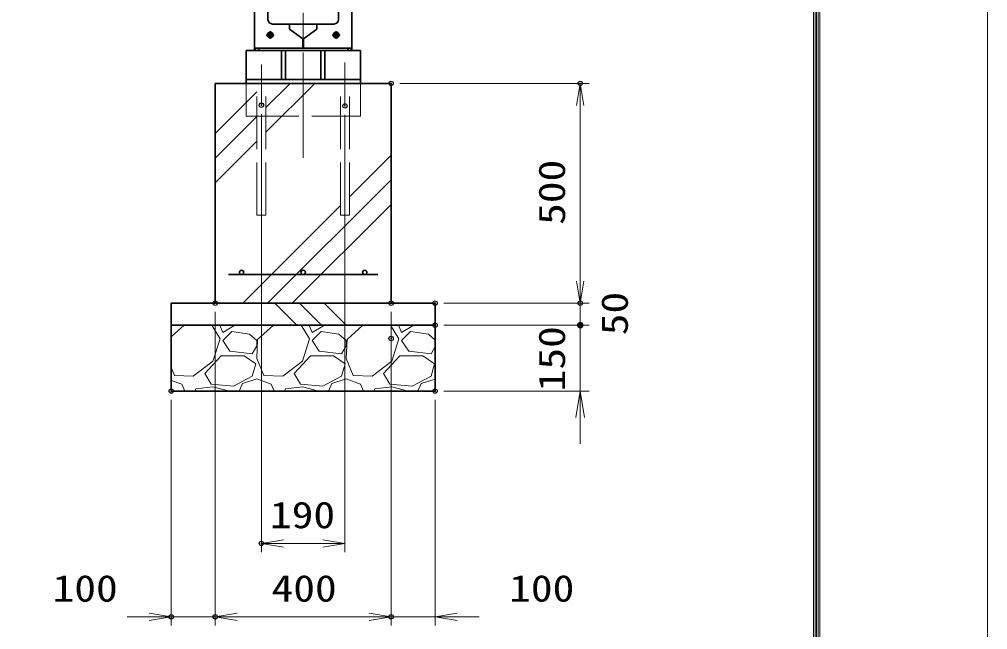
# Model space of a CAD drawing. Units: millimetres at full size, sheet at 1:20. Extents: x -5940 to 5940, y -4200 to 4200.
# Drawn here: x 3738 to 5940, y -2347 to -959 of the extents above; entities that cross this region are included whole.
import ezdxf
from ezdxf.enums import TextEntityAlignment as Align

# ---------------------------------------------------------------- set-up
doc = ezdxf.new("R2010")
doc.units = ezdxf.units.MM
doc.header["$LTSCALE"] = 20
doc.header["$PDMODE"] = 32
doc.header["$PDSIZE"] = 10
doc.linetypes.add('DASHED', pattern=[7.5, 6, -1.5])
doc.linetypes.add('USER1', pattern=[18, 12, -1.5, 3, -1.5])
for name, color, linetype, lineweight in [('0-0_D-TTL', 7, 'Continuous', 18), ('0-1_軸線', 200, 'USER1', 15), ('0-2_寸法線', 4, 'Continuous', 18), ('0-3_0', 7, 'Continuous', 18), ('0-5_外形線', 7, 'Continuous', 35), ('0-6_隠れ線', 140, 'DASHED', 18), ('0-7_細線', 2, 'Continuous', 35), ('0-9_AM_0N', 7, 'Continuous', 50), ('0-C_ハッチング', 253, 'Continuous', 13)]:
    doc.layers.add(name, color=color, linetype=linetype, lineweight=lineweight)
doc.layers.add('0-4_Defpoints', color=7, linetype='Continuous')
doc.styles.add('ＭＳ ゴシック', font='')
doc.styles.get('ＭＳ ゴシック').set_extended_font_data('MS Gothic')

# ---------------------------------------------------------------- blocks, each defined once
blk = doc.blocks.new('_Open')
at = {"layer": '0-3_0'}
blk.add_line((-20, 3.333), (0, 0), dxfattribs=at)
blk.add_lwpolyline([(-20, -3.333), (0, 0), (-20, 0)], dxfattribs=at)
blk = doc.blocks.new('_DOTSMALL')
at = {"layer": '0-3_0'}
for points in [[(0, 0), (-2.5, 0), (-2.48, 0.313)], [(0, 0), (-2.48, -0.313), (-2.5, 0)], [(0, 0), (-2.48, 0.313), (-2.421, 0.622)], [(0, 0), (-2.421, -0.622), (-2.48, -0.313)], [(0, 0), (-2.421, 0.622), (-2.324, 0.92)], [(0, 0), (-2.324, -0.92), (-2.421, -0.622)], [(0, 0), (-2.324, 0.92), (-2.191, 1.204)], [(0, 0), (-2.191, -1.204), (-2.324, -0.92)], [(0, 0), (-2.191, 1.204), (-2.023, 1.469)], [(0, 0), (-2.023, -1.469), (-2.191, -1.204)], [(0, 0), (-2.023, 1.469), (-1.822, 1.711)], [(0, 0), (-1.822, -1.711), (-2.023, -1.469)], [(0, 0), (-1.822, 1.711), (-1.594, 1.926)], [(0, 0), (-1.594, -1.926), (-1.822, -1.711)], [(0, 0), (-1.594, 1.926), (-1.34, 2.111)], [(0, 0), (-1.34, -2.111), (-1.594, -1.926)], [(0, 0), (-1.34, 2.111), (-1.064, 2.262)], [(0, 0), (-1.064, -2.262), (-1.34, -2.111)], [(0, 0), (-1.064, 2.262), (-0.773, 2.378)], [(0, 0), (-0.773, -2.378), (-1.064, -2.262)], [(0, 0), (-0.773, 2.378), (-0.468, 2.456)], [(0, 0), (-0.468, -2.456), (-0.773, -2.378)], [(0, 0), (-0.468, 2.456), (-0.157, 2.495)], [(0, 0), (-0.157, -2.495), (-0.468, -2.456)], [(0, 0), (-0.157, 2.495), (0.157, 2.495)], [(0, 0), (0.157, -2.495), (-0.157, -2.495)], [(0, 0), (0.157, 2.495), (0.468, 2.456)], [(0, 0), (0.468, 2.456), (0.773, 2.378)], [(0, 0), (0.773, 2.378), (1.064, 2.262)], [(0, 0), (1.064, 2.262), (1.34, 2.111)], [(0, 0), (1.34, 2.111), (1.594, 1.926)], [(0, 0), (1.594, 1.926), (1.822, 1.711)], [(0, 0), (1.822, 1.711), (2.023, 1.469)], [(0, 0), (2.023, 1.469), (2.191, 1.204)], [(0, 0), (2.191, 1.204), (2.324, 0.92)], [(0, 0), (2.324, 0.92), (2.421, 0.622)], [(0, 0), (2.421, 0.622), (2.48, 0.313)], [(0, 0), (2.48, 0.313), (2.5, 0)], [(0, 0), (0.468, -2.456), (0.157, -2.495)], [(0, 0), (0.773, -2.378), (0.468, -2.456)], [(0, 0), (1.064, -2.262), (0.773, -2.378)], [(0, 0), (1.34, -2.111), (1.064, -2.262)], [(0, 0), (1.594, -1.926), (1.34, -2.111)], [(0, 0), (1.822, -1.711), (1.594, -1.926)], [(0, 0), (2.023, -1.469), (1.822, -1.711)], [(0, 0), (2.191, -1.204), (2.023, -1.469)], [(0, 0), (2.324, -0.92), (2.191, -1.204)], [(0, 0), (2.421, -0.622), (2.324, -0.92)], [(0, 0), (2.48, -0.313), (2.421, -0.622)], [(0, 0), (2.5, 0), (2.48, -0.313)]]:
    blk.add_solid(points, dxfattribs=at)

msp = doc.modelspace()

# ---------------------------------------------------------------- linework, layer by layer
at = {"layer": '0-0_D-TTL'}
for points in [[(-5940, -4200), (5940, -4200), (5940, 4200), (-5940, 4200)], [(-5558.14, 3889.71), (5558.14, 3889.71), (5558.14, -3888.86), (-5558.14, -3888.86)], [(-5554.61, 3886.18), (5554.61, 3886.18), (5554.61, -3885.32), (-5554.61, -3885.32)], [(-5551.07, 3882.64), (5551.07, 3882.64), (5551.07, -3881.79), (-5551.07, -3881.79)], [(-5547.54, 3879.11), (5547.54, 3879.11), (5547.54, -3878.25), (-5547.54, -3878.25)], [(-5544, 3875.57), (5544, 3875.57), (5544, -3874.71), (-5544, -3874.71)]]:
    msp.add_lwpolyline(points, close=True, dxfattribs=at)
at = {"layer": '0-1_軸線'}
for p, q in [((4383.65, 766.16), (4383.65, -1283.26)), ((4308.65, -994.3), (4308.65, -985.4)), ((4458.65, -994.3), (4458.65, -985.4)), ((4308.65, -994.3), (4299.75, -994.3)), ((4308.65, -994.3), (4317.56, -994.3)), ((4308.65, -994.3), (4308.65, -1003.21)), ((4458.65, -994.3), (4449.75, -994.3)), ((4458.65, -994.3), (4467.56, -994.3)), ((4458.65, -994.3), (4458.65, -1003.21)), ((4478.65, -1056.57), (4478.65, -1155.72)), ((4288.65, -1061.7), (4288.65, -1154.01))]:
    msp.add_line(p, q, dxfattribs=at)
at = {"layer": '0-2_寸法線'}
for p, q in [((4603.65, -1104.3), (5033.65, -1104.3)), ((5013.65, -1604.3), (5013.65, -1104.3)), ((4288.65, -1174.01), (4288.65, -2170.73)), ((4478.65, -1175.72), (4478.65, -2170.73)), ((4703.65, -1604.3), (5033.65, -1604.3)), ((4703.65, -1604.3), (5033.65, -1604.3)), ((5013.65, -1654.3), (5013.65, -1604.3)), ((4183.65, -1624.3), (4183.65, -2337.68)), ((4183.65, -1624.3), (4183.65, -2337.68)), ((4583.65, -1624.3), (4583.65, -2337.68)), ((4703.65, -1654.3), (5033.65, -1654.3)), ((4703.65, -1654.3), (5033.65, -1654.3)), ((5013.65, -1804.3), (5013.65, -1654.3)), ((4583.65, -1704.67), (4583.65, -2337.68)), ((4703.65, -1804.3), (5033.65, -1804.3)), ((4083.65, -1824.3), (4083.65, -2337.68)), ((4683.65, -1824.3), (4683.65, -2337.68)), ((5013.65, -1864.3), (5013.65, -1924.3)), ((4478.65, -2150.73), (4288.65, -2150.73)), ((4033.65, -2317.68), (3983.65, -2317.68)), ((4183.65, -2317.68), (4083.65, -2317.68)), ((4583.65, -2317.68), (4183.65, -2317.68)), ((4233.65, -2317.68), (4283.65, -2317.68)), ((4533.65, -2317.68), (4483.65, -2317.68)), ((4683.65, -2317.68), (4583.65, -2317.68)), ((4733.65, -2317.68), (4783.65, -2317.68))]:
    msp.add_line(p, q, dxfattribs=at)
at = {"layer": '0-4_Defpoints'}
for p in [(4583.65, -1104.3), (5013.65, -1104.3), (4288.65, -1154.01), (4478.65, -1155.72), (4183.65, -1604.3), (4583.65, -1604.3), (4683.65, -1604.3), (5013.65, -1604.3), (4683.65, -1654.3), (5013.65, -1654.3), (4583.65, -1684.67), (4083.65, -1804.3), (4683.65, -1804.3), (4683.65, -1804.3), (4288.65, -2150.73), (4083.65, -2317.68), (4183.65, -2317.68), (4583.65, -2317.68)]:
    msp.add_point(p, dxfattribs=at)
at = {"layer": '0-5_外形線'}
for p, q in [((4273.15, 615.7), (4273.15, -1029.3)), ((4494.15, 615.7), (4494.15, -1029.3)), ((4303.65, -959.3), (4303.65, -879.3)), ((4463.65, -959.3), (4463.65, -879.3)), ((4358.65, -969.3), (4313.65, -969.3)), ((4352.45, -969.3), (4352.45, -980.8)), ((4408.65, -969.3), (4358.65, -969.3)), ((4408.65, -969.3), (4453.65, -969.3)), ((4414.85, -969.3), (4414.85, -980.8)), ((4253.65, -1029.3), (4513.65, -1029.3)), ((4253.65, -1104.3), (4253.65, -1029.3)), ((4274.35, -1029.3), (4274.35, -1024.3)), ((4282.45, -1024.3), (4282.45, -1029.3)), ((4334.65, -1029.3), (4334.65, -1095.3)), ((4343.65, -1095.3), (4343.65, -1029.3)), ((4423.65, -1095.3), (4423.65, -1029.3)), ((4432.65, -1029.3), (4432.65, -1095.3)), ((4484.85, -1024.3), (4484.85, -1029.3)), ((4492.95, -1029.3), (4492.95, -1024.3)), ((4513.65, -1029.3), (4513.65, -1104.3)), ((4513.65, -1095.3), (4253.65, -1095.3)), ((4583.65, -1104.3), (4183.65, -1104.3))]:
    msp.add_line(p, q, dxfattribs=at)
for points in [[(4273.15, -1024.3), (4383.15, -1024.3), (4383.15, -1002.8), (4352.45, -980.8)], [(4494.15, -1024.3), (4384.15, -1024.3), (4384.15, -1002.8), (4414.85, -980.8)]]:
    msp.add_lwpolyline(points, dxfattribs=at)
for centre, start, end in [((4313.65, -959.3), 180, 270), ((4453.65, -959.3), 270, 0)]:
    msp.add_arc(centre, 10, start, end, dxfattribs=at)
at = {"layer": '0-6_隠れ線'}
for p, q in [((4253.65, -1179.3), (4253.65, -1104.3)), ((4278.65, -1404.3), (4278.65, -1104.3)), ((4298.65, -1404.3), (4298.65, -1104.3)), ((4468.65, -1404.3), (4468.65, -1104.3)), ((4488.65, -1404.3), (4488.65, -1104.3)), ((4513.65, -1179.3), (4513.65, -1104.3)), ((4253.65, -1179.3), (4513.65, -1179.3)), ((4278.65, -1404.3), (4298.65, -1404.3)), ((4468.65, -1404.3), (4488.65, -1404.3))]:
    msp.add_line(p, q, dxfattribs=at)
at = {"layer": '0-7_細線'}
for p, q in [((4183.65, -1104.3), (4183.65, -1604.3)), ((4583.65, -1104.3), (4583.65, -1604.3)), ((4553.65, -1539.3), (4213.65, -1539.3)), ((4213.65, -1539.3), (4553.65, -1539.3)), ((4183.65, -1604.3), (4583.65, -1604.3))]:
    msp.add_line(p, q, dxfattribs=at)
for points in [[(4083.65, -1654.3), (4683.65, -1654.3), (4683.65, -1604.3), (4083.65, -1604.3)], [(4083.65, -1804.3), (4683.65, -1804.3), (4683.65, -1654.3), (4083.65, -1654.3)]]:
    msp.add_lwpolyline(points, close=True, dxfattribs=at)
for centre in [(4243.65, -1534.3), (4383.65, -1534.3), (4523.65, -1534.3)]:
    msp.add_circle(centre, 5, dxfattribs=at)
at = {"layer": '0-9_AM_0N'}
for p, q in [((4308.34, -993.99), (4306.15, -993.99)), ((4306.15, -994.61), (4306.15, -993.99)), ((4308.34, -994.61), (4306.15, -994.61)), ((4308.34, -991.8), (4308.96, -991.8)), ((4308.34, -993.99), (4308.34, -991.8)), ((4308.34, -994.61), (4308.34, -996.8)), ((4308.34, -996.8), (4308.96, -996.8)), ((4308.96, -993.99), (4308.96, -991.8)), ((4308.96, -993.99), (4311.15, -993.99)), ((4308.96, -994.61), (4311.15, -994.61)), ((4308.96, -994.61), (4308.96, -996.8)), ((4311.15, -994.61), (4311.15, -993.99)), ((4458.34, -993.99), (4456.15, -993.99)), ((4456.15, -994.61), (4456.15, -993.99)), ((4458.34, -994.61), (4456.15, -994.61)), ((4458.96, -991.8), (4458.34, -991.8)), ((4458.34, -993.99), (4458.34, -991.8)), ((4458.34, -994.61), (4458.34, -996.8)), ((4458.96, -996.8), (4458.34, -996.8)), ((4458.96, -993.99), (4458.96, -991.8)), ((4458.96, -993.99), (4461.15, -993.99)), ((4458.96, -994.61), (4461.15, -994.61)), ((4458.96, -994.61), (4458.96, -996.8)), ((4461.15, -994.61), (4461.15, -993.99))]:
    msp.add_line(p, q, dxfattribs=at)
for centre in [(4308.65, -994.3), (4308.65, -994.3), (4458.65, -994.3), (4458.65, -994.3)]:
    msp.add_circle(centre, 5.9, dxfattribs=at)
at = {"layer": '0-C_ハッチング'}
for p, q in [((4298.65, -1215.61), (4409.96, -1104.3)), ((4298.65, -1159.48), (4353.83, -1104.3)), ((4183.65, -1218.35), (4278.65, -1123.35)), ((4183.65, -1274.48), (4278.65, -1179.48)), ((4183.65, -1330.6), (4278.65, -1235.61)), ((4488.65, -1362.36), (4583.65, -1267.36)), ((4302.84, -1604.3), (4583.65, -1323.49)), ((4246.72, -1604.3), (4468.65, -1382.36)), ((4358.97, -1604.3), (4583.65, -1379.62)), ((4319.21, -1604.3), (4369.21, -1654.3)), ((4375.34, -1604.3), (4425.34, -1654.3)), ((4431.47, -1604.3), (4481.47, -1654.3)), ((4112.97, -1654.3), (4083.65, -1681.07)), ((4194.81, -1685.16), (4175.95, -1654.3)), ((4194.25, -1654.3), (4200.91, -1670.93)), ((4200.91, -1670.93), (4228.63, -1654.3)), ((4221.23, -1668.9), (4200.91, -1689.22)), ((4261.87, -1675), (4221.23, -1668.9)), ((4316.17, -1654.3), (4280.15, -1687.19)), ((4398.01, -1685.16), (4379.15, -1654.3)), ((4397.45, -1654.3), (4404.11, -1670.93)), ((4404.11, -1670.93), (4431.83, -1654.3)), ((4424.43, -1668.9), (4404.11, -1689.22)), ((4465.07, -1675), (4424.43, -1668.9)), ((4519.37, -1654.3), (4483.35, -1687.19)), ((4601.21, -1685.16), (4582.35, -1654.3)), ((4600.65, -1654.3), (4607.31, -1670.93)), ((4607.31, -1670.93), (4635.03, -1654.3)), ((4627.63, -1668.9), (4607.31, -1689.22)), ((4668.27, -1675), (4627.63, -1668.9)), ((4178.55, -1735.96), (4194.81, -1685.16)), ((4200.91, -1689.22), (4217.16, -1713.61)), ((4278.12, -1689.22), (4261.87, -1675)), ((4280.15, -1687.19), (4278.12, -1729.86)), ((4278.12, -1701.41), (4278.12, -1689.22)), ((4381.75, -1735.96), (4398.01, -1685.16)), ((4404.11, -1689.22), (4420.36, -1713.61)), ((4481.32, -1689.22), (4465.07, -1675)), ((4483.35, -1687.19), (4481.32, -1729.86)), ((4481.32, -1701.41), (4481.32, -1689.22)), ((4584.95, -1735.96), (4601.21, -1685.16)), ((4607.31, -1689.22), (4623.56, -1713.61)), ((4683.65, -1688.46), (4668.27, -1675)), ((4217.16, -1713.61), (4267.96, -1719.7)), ((4267.96, -1719.7), (4278.12, -1701.41)), ((4420.36, -1713.61), (4471.16, -1719.7)), ((4471.16, -1719.7), (4481.32, -1701.41)), ((4623.56, -1713.61), (4674.36, -1719.7)), ((4674.36, -1719.7), (4683.65, -1702.98)), ((4133.85, -1770.5), (4178.55, -1735.96)), ((4160.27, -1764.41), (4196.84, -1723.77)), ((4196.84, -1723.77), (4249.67, -1723.77)), ((4249.67, -1723.77), (4276.09, -1742.05)), ((4278.12, -1729.86), (4294.38, -1768.47)), ((4337.05, -1770.5), (4381.75, -1735.96)), ((4363.47, -1764.41), (4400.04, -1723.77)), ((4400.04, -1723.77), (4452.87, -1723.77)), ((4452.87, -1723.77), (4479.29, -1742.05)), ((4481.32, -1729.86), (4497.58, -1768.47)), ((4540.25, -1770.5), (4584.95, -1735.96)), ((4566.67, -1764.41), (4603.24, -1723.77)), ((4603.24, -1723.77), (4656.07, -1723.77)), ((4656.07, -1723.77), (4682.49, -1742.05)), ((4083.65, -1750.6), (4091.18, -1768.47)), ((4276.09, -1742.05), (4267.96, -1770.5)), ((4479.29, -1742.05), (4471.16, -1770.5)), ((4682.49, -1742.05), (4674.36, -1770.5)), ((4083.65, -1779.87), (4107.43, -1788.79)), ((4091.18, -1768.47), (4133.85, -1770.5)), ((4174.49, -1788.79), (4160.27, -1764.41)), ((4267.96, -1770.5), (4225.29, -1792.85)), ((4245.61, -1786.76), (4278.12, -1776.6)), ((4278.12, -1776.6), (4310.63, -1788.79)), ((4294.38, -1768.47), (4337.05, -1770.5)), ((4377.69, -1788.79), (4363.47, -1764.41)), ((4471.16, -1770.5), (4428.49, -1792.85)), ((4448.81, -1786.76), (4481.32, -1776.6)), ((4481.32, -1776.6), (4513.83, -1788.79)), ((4497.58, -1768.47), (4540.25, -1770.5)), ((4580.89, -1788.79), (4566.67, -1764.41)), ((4674.36, -1770.5), (4631.69, -1792.85)), ((4652.01, -1786.76), (4683.65, -1776.87)), ((4107.43, -1788.79), (4114.59, -1804.3)), ((4137.94, -1804.3), (4139.95, -1798.95)), ((4178.55, -1794.89), (4139.95, -1798.95)), ((4225.29, -1792.85), (4174.49, -1788.79)), ((4216.22, -1804.3), (4178.55, -1794.89)), ((4238.09, -1804.3), (4245.61, -1786.76)), ((4310.63, -1788.79), (4317.79, -1804.3)), ((4341.14, -1804.3), (4343.15, -1798.95)), ((4381.75, -1794.89), (4343.15, -1798.95)), ((4428.49, -1792.85), (4377.69, -1788.79)), ((4419.42, -1804.3), (4381.75, -1794.89)), ((4441.29, -1804.3), (4448.81, -1786.76)), ((4513.83, -1788.79), (4520.99, -1804.3)), ((4544.34, -1804.3), (4546.35, -1798.95)), ((4584.95, -1794.89), (4546.35, -1798.95)), ((4631.69, -1792.85), (4580.89, -1788.79)), ((4622.62, -1804.3), (4584.95, -1794.89)), ((4644.49, -1804.3), (4652.01, -1786.76))]:
    msp.add_line(p, q, dxfattribs=at)

# ---------------------------------------------------------------- block references
at = {"layer": '0-2_寸法線'}
for name, p, xscale, yscale, rotation in [('_Open', (5013.65, -1104.3), 2.5, 2.5, 90), ('_Open', (5013.65, -1604.3), 2.5, 2.5, 270), ('_DOTSMALL', (5013.65, -1654.3), 3, 3, 90), ('_Open', (5013.65, -1804.3), 3, 3, 90), ('_Open', (4288.65, -2150.73), 2.5, 2.5, 180), ('_Open', (4183.65, -2317.68), 2.5, 2.5, 180), ('_Open', (4183.65, -2317.68), 2.5, 2.5, 180), ('_Open', (4683.65, -2317.68), 2.5, 2.5, 180)]:
    msp.add_blockref(name, p, dxfattribs=dict(at, xscale=xscale, yscale=yscale, rotation=rotation))
at = {"layer": '0-2_寸法線', "xscale": 2.5, "yscale": 2.5}
for p in [(4478.65, -2150.73), (4083.65, -2317.68), (4583.65, -2317.68), (4583.65, -2317.68)]:
    msp.add_blockref('_Open', p, dxfattribs=at)

# ---------------------------------------------------------------- texts
at = {"layer": '0-2_寸法線', "color": 254, "style": 'ＭＳ ゴシック', "width": 1.2}
for s, p in [('500', (4997.31, -1426.3)), ('50', (5140.11, -1677.3)), ('150', (4997.31, -1804.9))]:
    msp.add_text(s, height=60.56, rotation=90, dxfattribs=at).set_placement(p, align=Align.BOTTOM_LEFT)
for s, p in [('190', (4308.05, -2134.38)), ('100', (3813.75, -2301.34)), ('400', (4311.65, -2301.34)), ('100', (4851.97, -2301.34))]:
    msp.add_text(s, height=60.56, dxfattribs=at).set_placement(p, align=Align.BOTTOM_LEFT)

doc.saveas('drawing.dxf')
